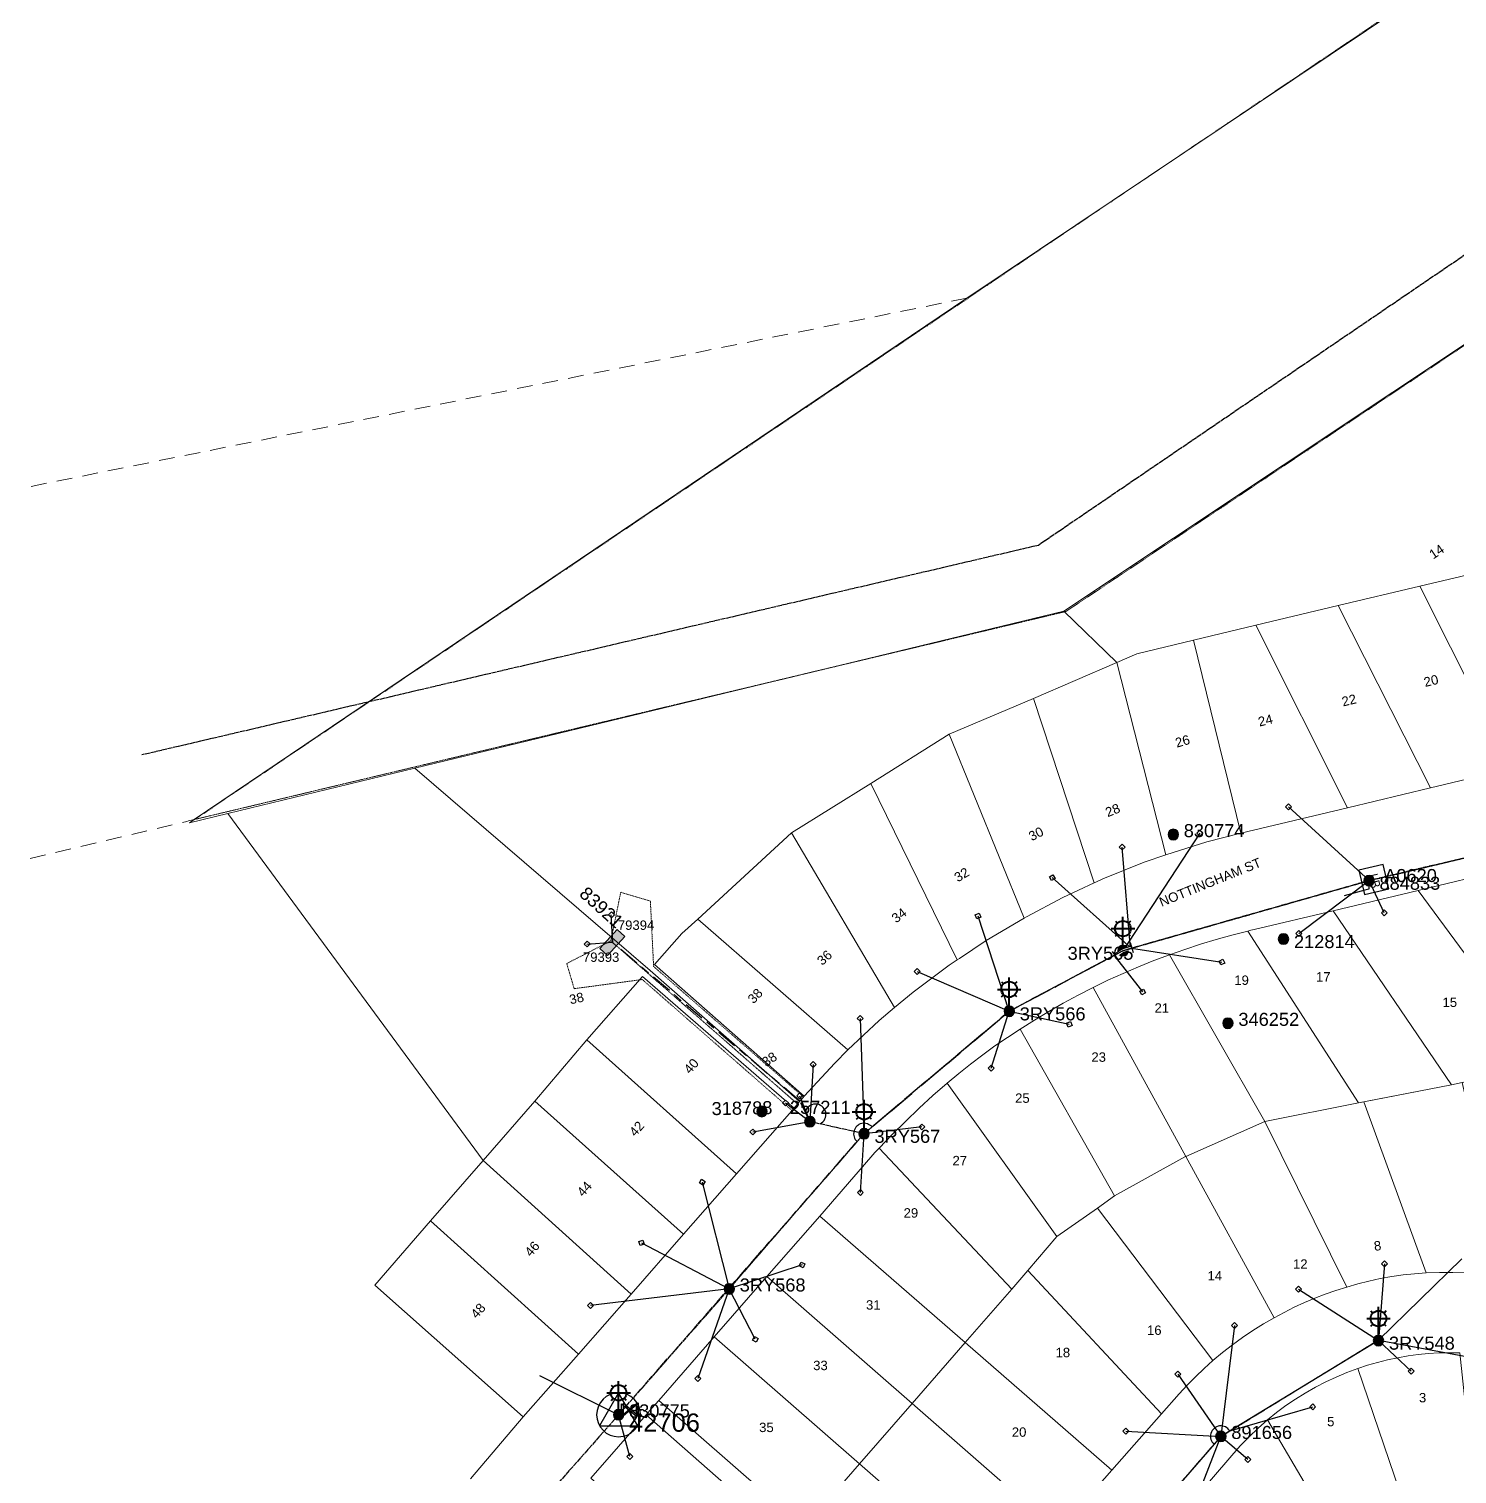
# Model space of a CAD drawing. Header units: metres. Extents: x 301080 to 303013, y 6182698 to 6183880.
# Drawn here: x 301468.3 to 301742.1, y 6183206.5 to 6183483.7 of the extents above; entities that cross this region are included whole.
import ezdxf
from ezdxf.enums import TextEntityAlignment as Align

# ---------------------------------------------------------------- set-up
doc = ezdxf.new("R2010")
doc.units = ezdxf.units.M
for name, pattern in [('Cable Exist OH', [1, 1, 0]), ('Cable Exist UG', [8.2, 4, -1.2, 1.8, -1.2]), ('Dash', [5, 3, -2]), ('HIDDEN', [0.375, 0.25, -0.125]), ('HIDDEN2', [0.1875, 0.125, -0.0625])]:
    doc.linetypes.add(name, pattern=pattern)
doc.layers.get('0').update_dxf_attribs({"color": 6})
for name, color, linetype, lineweight in [('Cadastre Easements_SP_EXT', 9, 'Continuous', 5), ('Cadastre Land Parcels_SP_EXT', 9, 'Continuous', 5), ('Cadastre Other Property_SP_EXT', 9, 'HIDDEN', 5), ('Cadastre Roads_SP_EXT', 9, 'Continuous', 5)]:
    doc.layers.add(name, color=color, linetype=linetype, lineweight=lineweight)
for name, color, linetype in [('Equip_LV_EXT', 7, 'Continuous'), ('Equip_SP_HV_EXT', 7, 'Continuous'), ('Equip_SP_SL_EXT', 7, 'Continuous'), ('Mains_HV_EXT', 7, 'Continuous'), ('Mains_LV_EXT', 7, 'Continuous'), ('Mains_TR_EXT', 7, 'Continuous'), ('Services_SP_EXT', 7, 'Continuous'), ('Sub_SP_TR_HV_LV_EXT', 7, 'Continuous'), ('SupportsOH_SP_TR_HV_LV_SL_EXT', 7, 'Continuous'), ('SupportsUG_SP_LV_EXT', 7, 'Continuous')]:
    doc.layers.add(name, color=color, linetype=linetype)
doc.styles.add('iecARIAL', font='arial.ttf', dxfattribs={"height": 2})
doc.styles.add('POLE_LABEL', font='arial.ttf')
doc.styles.get("Standard").update_dxf_attribs({"font": 'arial.ttf'})
doc.linetypes.add('Cable E UG', pattern='A,6,-0.5,["E",Standard,S=1.7,R=0,X=0.5,Y=-1],-2.9', length=9.4)
doc.linetypes.add('Cable P UG', pattern='A,6,-0.5,["P",Standard,S=1.7,R=0,X=0.5,Y=-1],-2.9', length=9.4)

# ---------------------------------------------------------------- blocks, each defined once
blk = doc.blocks.new('SUB_POLE_EXT')
blk.add_wipeout([(0, 4.22), (0.42, 4.2), (0.83, 4.14), (1.21, 4.05), (1.62, 3.9), (1.99, 3.72), (2.35, 3.51), (2.68, 3.26), (2.99, 2.99), (3.28, 2.66), (3.52, 2.34), (3.76, 1.92), (3.9, 1.62), (4.04, 1.23), (4.18, 0.63), (4.22, 0), (4.18, -0.61), (4.06, -1.15), (3.9, -1.62), (3.58, -2.24), (3.22, -2.73), (2.97, -3.01), (2.68, -3.26), (2.36, -3.5), (2, -3.72), (1.64, -3.89), (1.25, -4.03), (0.82, -4.14), (0.42, -4.2), (0, -4.22), (-0.41, -4.2), (-0.8, -4.15), (-1.21, -4.05), (-1.62, -3.9), (-1.99, -3.73), (-2.35, -3.51), (-2.68, -3.26), (-2.96, -3.02), (-3.23, -2.72), (-3.51, -2.35), (-3.71, -2.01), (-3.91, -1.6), (-4.05, -1.21), (-4.16, -0.76), (-4.22, -0.14), (-4.21, 0.39), (-4.14, 0.83), (-4.03, 1.27), (-3.9, 1.63), (-3.71, 2.02), (-3.5, 2.37), (-3.28, 2.67), (-2.99, 2.99), (-2.68, 3.27), (-2.33, 3.52), (-1.98, 3.73), (-1.63, 3.9), (-1.2, 4.05), (-0.78, 4.15), (-0.4, 4.21)])
blk.add_line((2.16, 0.48), (2.16, 0.48, 0))
blk.add_lwpolyline([(-4.22, 0, 1), (4.22, 0, 1)], format="xyb", close=True)
blk.add_lwpolyline([(2.14, 0.52), (0, 4.22), (-3.66, -2.11), (3.66, -2.11)], close=True)
for tag, height, flags, p in [('ASSET_NUM', 3.5, 8, (2, 2)), ('STREET_CODE', 0.2, 9, (1.5, 0)), ('CONSTRUCTED_VOLTAGE', 0.2, 9, (1.5, -0.2)), ('OPERATING_VOLTAGE', 0.2, 9, (1.5, -0.6)), ('OPERATED_BY', 0.2, 9, (1.5, -0.8)), ('ORIENTATION', 0.2, 9, (1.5, -1.2)), ('OWNED_BY', 0.2, 9, (1.5, -1.4)), ('SECONDARY_VOLTAGE', 0.2, 9, (1.5, -1.6)), ('STATE', 0.2, 9, (1.5, -1.8)), ('SUBSTATION_TYPE', 0.2, 9, (1.5, -2)), ('STREETNAME', 0.2, 9, (1.5, -2.8)), ('NO_PHASES', 0.2, 9, (1.5, -0.4)), ('MAINTAINED_BY', 0.2, 9, (1.5, -1)), ('USAGE', 0.2, 9, (1.5, -2.2)), ('LEGEND', 0.2, 9, (1.5, -2.4)), ('LOCATION', 0.2, 9, (1.5, -2.6)), ('SUBURB', 0.2, 9, (1.5, -3)), ('Z', 0.2, 1, (1.5, -3.4)), ('NOTES', 0.2, 9, (1.5, -3.2))]:
    blk.add_attdef(tag, text='', height=height, dxfattribs=dict(flags=flags)).set_placement(p, align=Align.MIDDLE_LEFT)
blk = doc.blocks.new('PILLAR_EXT')
blk.add_hatch(color=256).paths.add_polyline_path([(-2.475, 0.99), (-2.475, -0.99), (2.475, -0.99), (2.475, 0.99)])
blk.add_lwpolyline([(-2.475, -0.99), (2.475, -0.99), (2.475, 0.99), (-2.475, 0.99)], close=True)
at = {"style": 'iecARIAL', "flags": 8}
blk.add_attdef('ASSET_NUM', (1.5, 3.5), '', height=2.5, dxfattribs=at)
for tag, p, flags in [('OWNED_BY', (0, -0.2), 9), ('STATE', (0, -0.4), 9), ('SUPPORT_TYPE', (0, -0.6), 9), ('STREETNAME', (0, -1.8), 9), ('SUBURB', (0, -2), 1), ('USAGE', (0, -0.8), 9), ('LEGEND', (0, -1), 9), ('LOCATION', (0, -1.2), 9), ('NOTES', (0, -1.4), 9), ('PARENT', (0, -1.6), 9)]:
    blk.add_attdef(tag, p, '', height=0.2, dxfattribs=dict(flags=flags))
blk = doc.blocks.new('LV_OH_LINKS_DISTFUSE_EXT')
for p, q in [((0, 0), (0.96, 0)), ((3.84, 0), (4.8, 0))]:
    blk.add_line(p, q)
blk.add_lwpolyline([(3.84, -1.2), (3.84, 1.2), (0.96, -1.2), (0.96, 1.2)], close=True)
at = {"flags": 9}
for tag, p in [('ACTUAL_STATUS', (0, 0)), ('CONSTRUCTED_VOLTAGE', (0, -0.2)), ('OPERATING_VOLTAGE', (0, -0.6)), ('ORIENTATION', (0, -0.8)), ('OWNED_BY', (0, -1)), ('STATE', (0, -1.2)), ('SWITCH_TYPE', (0, -1.4)), ('NO_PHASES', (0, -0.4)), ('USAGE', (0, -1.6)), ('NOTES', (0, -1.8))]:
    blk.add_attdef(tag, text='', height=0.2, dxfattribs=at).set_placement(p, align=Align.MIDDLE_LEFT)
at = {"flags": 1}
blk.add_attdef('Z', (0, 0), '', height=0.2, dxfattribs=at)
blk = doc.blocks.new('SL_LANTERN_EXT')
at = {"lineweight": 40}
for p, q in [((-1.46, 5.68), (-1.06, 5.28)), ((0, 1.97), (0, 6.47)), ((1.46, 5.68), (1.06, 5.28)), ((-2.25, 4.22), (2.25, 4.22)), ((-1.46, 2.76), (-1.06, 3.16)), ((1.46, 2.76), (1.06, 3.16)), ((0, 0), (0, 2.72))]:
    blk.add_line(p, q, dxfattribs=at)
blk.add_circle((0, 4.22), 1.5, dxfattribs=at)
at = {"style": 'iecARIAL', "flags": 8}
blk.add_attdef('ASSET_NUM', (1.5, 1.5), '', height=2.5, dxfattribs=at)
for tag, p, height, flags in [('OPERATING_VOLTAGE', (0.98, -1.65), 0.2, 9), ('ORIENTATION', (0.98, -1.85), 0.2, 9), ('OWNED_BY', (0.98, -2.05), 0.2, 9), ('STATE', (0.98, -2.25), 0.2, 9), ('CONSTRUCTED_VOLTAGE', (0.98, -0.65), 0.2, 9), ('CONTROL_TYPE', (0.98, -0.85), 0.2, 9), ('LANTERN_PURPOSE', (0.98, -1.05), 0.2, 9), ('LANTERN_TYPE', (0.98, -1.25), 0.2, 9), ('NO_PHASES', (0.98, -1.45), 0.2, 9), ('USAGE', (0.98, -2.45), 0.2, 9), ('CEXIST', (0.98, -2.65), 0.2, 9), ('CNEW', (0.98, -2.85), 0.2, 9), ('LNUMBER', (2.18, -3.25), 2.5, 8), ('CNUMBER', (0.98, -3.05), 0.2, 9), ('CREMOVE', (0.98, -3.25), 0.2, 9), ('CREPLACE', (0.98, -3.45), 0.2, 9), ('LKINGHEIGHT', (0.98, -3.65), 0.2, 9), ('LBRACKET', (0.98, -3.85), 0.2, 9), ('LBRACKETVOCAB', (0.98, -4.05), 0.2, 9), ('LCATEGORY', (0.98, -4.25), 0.2, 9), ('LCHARGE1', (0.98, -4.45), 0.2, 9), ('LCHARGE1PERCENT', (0.98, -4.65), 0.2, 9), ('LCHARGE2', (0.98, -4.85), 0.2, 9), ('LCHARGE2PERCENT', (0.98, -5.05), 0.2, 9), ('LCHARGE3', (0.98, -5.25), 0.2, 9), ('LCHARGE3PERCENT', (0.98, -5.45), 0.2, 9), ('LEXIST', (0.98, -5.65), 0.2, 9), ('LLAMP', (0.98, -5.85), 0.2, 9), ('LLAMPVOCAB', (0.98, -6.05), 0.2, 9), ('LMAST', (0.98, -6.25), 0.2, 9), ('LMASTVOCAB', (0.98, -6.45), 0.2, 9), ('LNEW', (0.98, -6.65), 0.2, 9), ('LANTNUMBER', (0.98, -6.85), 0.2, 9), ('LOUTREACH', (0.98, -7.25), 0.2, 9), ('LOUTREACHVOCAB', (0.98, -7.45), 0.2, 9), ('LRATECODE', (0.98, -7.65), 0.2, 9), ('LREMOVE', (0.98, -7.85), 0.2, 9), ('LREPLACE', (0.98, -8.05), 0.2, 9), ('LTYPE', (0.98, -8.25), 0.2, 9), ('LTYPEVOCAB', (0.98, -8.45), 0.2, 9), ('STREETNAME', (0.98, -9.25), 0.2, 9), ('SUBURB', (0.98, -9.45), 0.2, 1), ('LEGEND', (0.98, -8.65), 0.2, 9), ('LOCATION', (0.98, -8.85), 0.2, 9), ('NOTES', (0.98, -9.05), 0.2, 9)]:
    blk.add_attdef(tag, p, '', height=height, dxfattribs=dict(flags=flags))
blk = doc.blocks.new('CCP_EXT')
blk.add_wipeout([(0, 0.57), (0.57, 0), (0, -0.57), (-0.57, 0)])
blk.add_lwpolyline([(-0.57, 0), (0, 0.57), (0.57, 0), (0, -0.57), (-0.57, 0)])
at = {"flags": 1}
blk.add_attdef('Z', (0, 0), '', height=0.2, dxfattribs=at)
at = {"flags": 9}
for tag, p in [('CCP_TYPE', (0, 0)), ('CONSTRUCTED_VOLTAGE', (0, -0.2)), ('OPERATING_VOLTAGE', (0, -0.6)), ('ORIENTATION', (0, -0.8)), ('OWNED_BY', (0, -1)), ('STATE', (0, -1.8)), ('NO_PHASES', (0, -0.4)), ('USAGE', (0, -1.2)), ('LEGEND', (0, -1.4)), ('LIFE_SUPPORT', (0, -1.6)), ('NOTES', (0, -2))]:
    blk.add_attdef(tag, text='', height=0.2, dxfattribs=at).set_placement(p, align=Align.MIDDLE_LEFT)
blk = doc.blocks.new('POLE_EXT')
blk.add_hatch(color=256).paths.add_polyline_path([(-1, 0, 1), (1, 0, 1)])
blk.add_lwpolyline([(-1, 0, 1), (1, 0, 1)], format="xyb", close=True)
for tag, height, flags, p in [('pNumber', 2.5, 8, (-17.84, 2.07)), ('OWNED_BY', 0.2, 9, (1.35, -0.4)), ('SPECIAL_USE', 0.2, 9, (1.35, -0.8)), ('STATE', 0.2, 9, (1.35, -1)), ('cLV', 0.2, 9, (1.35, -1.4)), ('hDepth', 0.2, 9, (1.35, -1.6)), ('hDia', 0.2, 9, (1.35, -1.8)), ('cHV', 0.2, 9, (1.35, -2)), ('PARENT', 0.2, 9, (1.35, -0.6)), ('USAGE', 0.2, 9, (1.35, -1.2)), ('LBRACKET', 0.2, 9, (1.35, -2.2)), ('LExisting', 0.2, 9, (1.35, -2.4)), ('LANTNUMBER', 0.2, 9, (1.35, -2.6)), ('LOther', 0.2, 9, (1.35, -2.8)), ('cLinedev', 0.2, 9, (1.35, -3.4)), ('pExisting', 0.2, 9, (1.35, -3.8)), ('pFooting', 0.2, 9, (1.35, -4.4)), ('pNew', 0.2, 9, (1.35, -4.6)), ('pRelocate', 0.2, 9, (1.35, -5)), ('pRemove', 0.2, 9, (1.35, -5.2)), ('pReplace', 0.2, 9, (1.35, -5.4)), ('pStay', 0.2, 9, (1.35, -5.6)), ('LRemove', 0.2, 9, (1.35, -3)), ('LEGEND', 0.2, 9, (1.35, -3.2)), ('LOCATION', 0.2, 9, (1.35, -3.6)), ('PFNUMBER', 0.2, 9, (1.35, -4)), ('NEWPFNUMBER', 0.2, 9, (1.35, -4.2)), ('pType', 0.2, 9, (1.35, -5.8)), ('cspan', 0.2, 9, (1.35, -6)), ('STREETNAME', 0.2, 9, (1.35, -6.2)), ('SUBURB', 0.2, 9, (1.35, -6.4)), ('OPERATED_BY', 0.2, 9, (1.36, -7.01)), ('NOTES', 0.2, 9, (1.35, -6.6)), ('MAINTAINED_BY', 0.2, 9, (1.36, -6.81))]:
    blk.add_attdef(tag, text='', height=height, dxfattribs=dict(flags=flags)).set_placement(p, align=Align.MIDDLE_LEFT)
at = {"style": 'POLE_LABEL'}
for tag, height, flags, p in [('ASSET_NUM', 2.5, 8, (2, 2)), ('STRUCTURE_PLANT_NUMBER', 0.2, 9, (1.35, 0.03)), ('STREET_CODE', 0.2, 9, (1.35, -0.2))]:
    blk.add_attdef(tag, text='', height=height, dxfattribs=dict(at, flags=flags)).set_placement(p, align=Align.MIDDLE_LEFT)
at = {"flags": 1}
blk.add_attdef('Z', (1.35, -7.33), '', height=0.2, dxfattribs=at)
blk = doc.blocks.new('HV_LOAD_BREAK_EXT')
blk.add_lwpolyline([(-2.4, -2.4), (2.4, -2.4), (2.4, 2.4), (-2.4, 2.4)], close=True)
at = {"insert": (-1.1, 0.99), "char_height": 2, "width": 2.9628, "attachment_point": 1}
blk.add_mtext('{\\Fisocp|c0;LB}', dxfattribs=at)
for tag, height, flags, p in [('ASSET_NUM', 2.5, 8, (2, 2)), ('STREET_CODE', 0.2, 9, (1.5, 0)), ('ACTUAL_STATUS', 0.2, 9, (1.5, -0.2)), ('CONSTRUCTED_VOLTAGE', 0.2, 9, (1.5, -0.4)), ('OPERATING_VOLTAGE', 0.2, 9, (1.5, -0.8)), ('ORIENTATION', 0.2, 9, (1.5, -1)), ('OWNED_BY', 0.2, 9, (1.5, -1.2)), ('OPERATED_BY', 0.2, 9, (1.5, -1.4)), ('STATE', 0.2, 9, (1.5, -1.8)), ('SWITCH_TYPE', 0.2, 9, (1.5, -2)), ('STREETNAME', 0.2, 9, (1.5, -2.8)), ('NO_PHASES', 0.2, 9, (1.5, -0.6)), ('MAINTAINED_BY', 0.2, 9, (1.5, -1.6)), ('USAGE', 0.2, 9, (1.5, -2.2)), ('LEGEND', 0.2, 9, (1.5, -2.4)), ('LOCATION', 0.2, 9, (1.5, -2.6)), ('SUBURB', 0.2, 9, (1.5, -3)), ('Z', 0.2, 1, (1.5, -3.6)), ('NOTES', 0.2, 9, (1.5, -3.2)), ('LABEL_ALIGNMENT', 0.2, 9, (1.5, -3.4))]:
    blk.add_attdef(tag, text='', height=height, dxfattribs=dict(flags=flags)).set_placement(p, align=Align.MIDDLE_LEFT)
blk = doc.blocks.new('End Shackle_EXT')
blk.add_wipeout([(0, 0.25), (1.81, 0.25), (1.82, -0.25), (0, -0.25)])
blk.add_line((1.81, -1), (1.81, 1))
at = {"flags": 1}
blk.add_attdef('Z', (0, 0), '', height=0.2, dxfattribs=at)
at = {"flags": 9}
for tag, p in [('CONNECTOR_TYPE', (0, 0)), ('CONSTRUCTED_VOLTAGE', (0, -0.2)), ('OPERATING_VOLTAGE', (0, -0.6)), ('ORIENTATION', (0, -0.8)), ('OWNED_BY', (0, -1)), ('STATE', (0, -1.2)), ('NO_PHASES', (0, -0.4)), ('USAGE', (0, -1.4)), ('NOTES', (0, -1.6))]:
    blk.add_attdef(tag, text='', height=0.2, dxfattribs=at).set_placement(p, align=Align.MIDDLE_LEFT)

msp = doc.modelspace()

# ---------------------------------------------------------------- linework, layer by layer
at = {"layer": 'Cadastre Land Parcels_SP_EXT', "linetype": 'Continuous'}
for points in [[(301506.44, 6183333.22), (301542.32, 6183341.91), (301666.76, 6183372.04), (301750.85, 6183428.03), (301759.85, 6183434.02), (301868.73, 6183506.5), (301780.52, 6183520.79), (301648.16, 6183432.05), (301499.98, 6183332.06), (301499.06, 6183331.43), (301506.44, 6183333.22)], [(301772.86, 6183386), (301759.86, 6183433.98), (301759.85, 6183434.02), (301750.85, 6183428.03), (301666.76, 6183372.04), (301676.91, 6183362.2), (301680.74, 6183363.86), (301691.59, 6183366.45), (301703.58, 6183369.35), (301719.34, 6183373.09), (301735.03, 6183376.82), (301750.73, 6183380.53), (301765.07, 6183383.98), (301770.91, 6183385.4), (301772.39, 6183379.33), (301780.12, 6183348.56), (301781.78, 6183348.94), (301772.86, 6183386)], [(301768.57, 6183345.74), (301750.73, 6183380.53), (301735.03, 6183376.82), (301752.56, 6183341.85), (301768.57, 6183345.74)], [(301752.56, 6183341.85), (301735.03, 6183376.82), (301719.34, 6183373.09), (301737.07, 6183338.16), (301752.56, 6183341.85)], [(301676.91, 6183362.2), (301666.76, 6183372.04), (301542.32, 6183341.91), (301587.4, 6183303.09), (301616.08, 6183278), (301616.97, 6183279.05), (301588.28, 6183304.27), (301593.49, 6183310.2), (301596.53, 6183312.96), (301614.53, 6183329.51), (301629.71, 6183339), (301644.77, 6183348.41), (301660.89, 6183355.31), (301676.91, 6183362.2)], [(301719.34, 6183373.09), (301703.58, 6183369.35), (301721.1, 6183334.34), (301737.07, 6183338.16), (301719.34, 6183373.09)], [(301721.1, 6183334.34), (301703.58, 6183369.35), (301691.59, 6183366.45), (301700.7, 6183329.44), (301721.1, 6183334.34)], [(301700.7, 6183329.44), (301691.59, 6183366.45), (301680.74, 6183363.86), (301676.91, 6183362.2), (301686.29, 6183325.33), (301694.18, 6183327.76), (301700.7, 6183329.44)], [(301686.29, 6183325.33), (301676.91, 6183362.2), (301660.89, 6183355.31), (301672.55, 6183319.94), (301673.01, 6183320.15), (301674.21, 6183320.7), (301682.17, 6183323.87), (301686.29, 6183325.33)], [(301672.55, 6183319.94), (301660.89, 6183355.31), (301644.77, 6183348.41), (301659.1, 6183313.16), (301659.56, 6183313.4), (301666.54, 6183317.13), (301672.55, 6183319.94)], [(301659.1, 6183313.16), (301644.77, 6183348.41), (301629.71, 6183339), (301646.29, 6183305.15), (301646.73, 6183305.45), (301651.84, 6183308.85), (301659.1, 6183313.16)], [(301616.08, 6183278), (301587.4, 6183303.09), (301542.32, 6183341.91), (301506.44, 6183333.22), (301555.38, 6183266.68), (301565.29, 6183278.08), (301575.27, 6183289.79), (301585.96, 6183301.98), (301615.01, 6183276.73), (301616.08, 6183278)], [(301634.3, 6183296.01), (301637.84, 6183298.96), (301644.77, 6183304.14), (301646.29, 6183305.15), (301629.71, 6183339), (301614.53, 6183329.51), (301634.3, 6183296.01)], [(301634.3, 6183296.01), (301614.53, 6183329.51), (301596.53, 6183312.96), (301625.33, 6183287.89), (301631.35, 6183293.53), (301634.3, 6183296.01)], [(301777.19, 6183288.2), (301751.1, 6183322.41), (301734.67, 6183318.49), (301759.52, 6183284.76), (301764, 6183285.65), (301777.19, 6183288.2)], [(301759.52, 6183284.76), (301734.67, 6183318.49), (301718.35, 6183314.58), (301741.06, 6183281.21), (301743.14, 6183281.62), (301759.52, 6183284.76)], [(301741.06, 6183281.21), (301718.35, 6183314.58), (301703.21, 6183310.97), (301702.6, 6183310.86), (301702.01, 6183310.66), (301723.25, 6183277.72), (301741.06, 6183281.21)], [(301625.33, 6183287.89), (301596.53, 6183312.96), (301593.49, 6183310.2), (301588.28, 6183304.27), (301616.97, 6183279.05), (301622.83, 6183285.37), (301625.33, 6183287.89)], [(301723.25, 6183277.72), (301702.01, 6183310.66), (301698.97, 6183309.87), (301695.95, 6183309.04), (301692.94, 6183308.14), (301689.96, 6183307.17), (301687, 6183306.14), (301705.28, 6183274.18), (301723.25, 6183277.72)], [(301690.1, 6183267.45), (301705.28, 6183274.18), (301687, 6183306.14), (301684, 6183305.02), (301681.04, 6183303.83), (301678.1, 6183302.57), (301675.19, 6183301.24), (301672.33, 6183299.83), (301690.1, 6183267.45)], [(301603.95, 6183264.12), (301615.01, 6183276.73), (301585.96, 6183301.98), (301575.27, 6183289.79), (301603.95, 6183264.12)], [(301690.1, 6183267.45), (301672.33, 6183299.83), (301669.46, 6183298.38), (301666.64, 6183296.83), (301663.85, 6183295.24), (301661.09, 6183293.59), (301658.37, 6183291.88), (301676.45, 6183259.92), (301689.92, 6183267.38), (301690.1, 6183267.45)], [(301676.45, 6183259.92), (301658.37, 6183291.88), (301655.93, 6183290.29), (301653.53, 6183288.65), (301651.18, 6183286.94), (301648.86, 6183285.18), (301646.59, 6183283.37), (301644.36, 6183281.49), (301665.42, 6183252.08), (301673.21, 6183257.56), (301676.45, 6183259.92)], [(301603.95, 6183264.12), (301575.27, 6183289.79), (301565.29, 6183278.08), (301593.8, 6183252.53), (301603.95, 6183264.12)], [(301665.42, 6183252.08), (301644.36, 6183281.49), (301641.65, 6183279.12), (301638.98, 6183276.69), (301636.37, 6183274.19), (301633.81, 6183271.64), (301631.32, 6183269.05), (301656.74, 6183242.03), (301659.83, 6183245.58), (301665.42, 6183252.08)], [(301743.14, 6183281.62), (301741.06, 6183281.21), (301724.25, 6183277.92), (301736.22, 6183245.12), (301738.78, 6183245.21), (301741.34, 6183245.23), (301743.89, 6183245.15), (301746.45, 6183244.99), (301749, 6183244.74), (301751.54, 6183244.41), (301743.14, 6183281.62)], [(301593.8, 6183252.53), (301565.29, 6183278.08), (301555.38, 6183266.68), (301583.76, 6183241.08), (301593.8, 6183252.53)], [(301723.09, 6183243.03), (301725.24, 6183243.57), (301727.41, 6183244.04), (301729.6, 6183244.43), (301731.8, 6183244.73), (301734, 6183244.96), (301736.22, 6183245.12), (301724.25, 6183277.92), (301723.25, 6183277.72), (301705.28, 6183274.18), (301720.97, 6183242.42), (301723.09, 6183243.03)], [(301720.97, 6183242.42), (301705.28, 6183274.18), (301690.1, 6183267.45), (301707.06, 6183236.53), (301708.97, 6183237.56), (301710.9, 6183238.53), (301712.86, 6183239.44), (301714.85, 6183240.28), (301716.86, 6183241.06), (301718.9, 6183241.76), (301720.97, 6183242.42)], [(301583.76, 6183241.08), (301555.38, 6183266.68), (301545.32, 6183255.09), (301573.67, 6183229.56), (301583.76, 6183241.08)], [(301656.74, 6183242.03), (301631.32, 6183269.05), (301630.5, 6183268.19), (301629.74, 6183267.3), (301619.96, 6183256.02), (301647.81, 6183231.78), (301656.74, 6183242.03)], [(301707.06, 6183236.53), (301690.1, 6183267.45), (301689.92, 6183267.38), (301676.45, 6183259.92), (301673.21, 6183257.56), (301695.32, 6183228.3), (301697.17, 6183229.83), (301699.05, 6183231.31), (301700.98, 6183232.72), (301702.97, 6183234.06), (301705, 6183235.33), (301707.06, 6183236.53)], [(301647.81, 6183231.78), (301619.96, 6183256.02), (301609.79, 6183244.41), (301637.63, 6183220.09), (301647.81, 6183231.78)], [(301695.32, 6183228.3), (301673.21, 6183257.56), (301665.42, 6183252.08), (301659.83, 6183245.58), (301685.44, 6183218.09), (301688.86, 6183221.96), (301690.4, 6183223.62), (301692, 6183225.22), (301693.64, 6183226.78), (301695.32, 6183228.3)], [(301573.67, 6183229.56), (301545.32, 6183255.09), (301534.6, 6183242.75), (301563.07, 6183217.51), (301573.67, 6183229.56)], [(301637.63, 6183220.09), (301609.79, 6183244.41), (301599.7, 6183232.88), (301627.55, 6183208.52), (301637.63, 6183220.09)], [(301685.44, 6183218.09), (301659.83, 6183245.58), (301656.74, 6183242.03), (301647.81, 6183231.78), (301675.94, 6183207.31), (301685.44, 6183218.09)], [(301675.94, 6183207.31), (301647.81, 6183231.78), (301637.63, 6183220.09), (301665.67, 6183195.6), (301675.94, 6183207.31)], [(301742.64, 6183229.81), (301740.65, 6183229.82), (301738.66, 6183229.77), (301736.68, 6183229.65), (301734.7, 6183229.46), (301732.73, 6183229.2), (301730.77, 6183228.86), (301728.82, 6183228.45), (301726.89, 6183227.97), (301724.98, 6183227.43), (301723.08, 6183226.79), (301737.13, 6183185.66), (301743.15, 6183189.49), (301746.69, 6183191.78), (301742.64, 6183229.81)], [(301737.13, 6183185.66), (301723.08, 6183226.79), (301721.01, 6183226.02), (301718.96, 6183225.15), (301716.95, 6183224.21), (301714.97, 6183223.19), (301713.04, 6183222.09), (301711.15, 6183220.91), (301709.31, 6183219.67), (301707.52, 6183218.35), (301705.79, 6183216.96), (301727.73, 6183179.69), (301737.13, 6183185.66)], [(301665.67, 6183195.6), (301637.63, 6183220.09), (301627.55, 6183208.52), (301655.52, 6183184.07), (301665.67, 6183195.6)], [(301726.87, 6183179.13), (301727.73, 6183179.69), (301705.79, 6183216.96), (301704, 6183215.34), (301702.27, 6183213.67), (301700.58, 6183211.96), (301693.43, 6183203.73), (301716.65, 6183172.58), (301726.87, 6183179.13)], [(301655.52, 6183184.07), (301627.55, 6183208.52), (301616.93, 6183196.32), (301644.83, 6183171.87), (301655.52, 6183184.07)]]:
    msp.add_lwpolyline(points, close=True, dxfattribs=at)
at = {"layer": 'Mains_HV_EXT', "linetype": 'Cable Exist OH'}
msp.add_lwpolyline([(301725.18, 6183320.33), (301725.26, 6183320.35), (301763.46, 6183329.43), (301793.84, 6183336.52)], dxfattribs=at)
at = {"layer": 'Mains_HV_EXT', "linetype": 'Cable E UG'}
for points in [[(301725.31, 6183320.38), (301725.19, 6183318.72), (301724.44, 6183318.52)], [(301724.44, 6183318.52), (301720.46, 6183317.44)]]:
    msp.add_lwpolyline(points, dxfattribs=at)
at = {"layer": 'Mains_LV_EXT', "linetype": 'Cable Exist OH'}
for points in [[(301763.46, 6183329.43), (301725.26, 6183320.35)], [(301628.43, 6183271.82), (301618.04, 6183274.13)]]:
    msp.add_lwpolyline(points, dxfattribs=at)
at = {"layer": 'Mains_LV_EXT', "linetype": 'Continuous'}
for points in [[(301620, 6183273.7, 1.597103), (301617.17, 6183275.93)], [(301629.96, 6183273.11, 1.081459), (301627.12, 6183270.31)], [(301698.56, 6183214.82, 1.17908), (301695.56, 6183212.25)]]:
    msp.add_lwpolyline(points, format="xyb", dxfattribs=at)
at = {"layer": 'Mains_TR_EXT', "linetype": 'Cable Exist OH'}
for points in [[(303012.94, 6183879.6), (302869.48, 6183822.67), (302711.99, 6183771.72), (302632.26, 6183592.34), (302349.48, 6183453.68), (301876.76, 6183530.97), (301661.86, 6183384.65), (301489.95, 6183344.45)], [(302987.38, 6183869.45), (302869.48, 6183822.67), (302711.99, 6183771.72), (302632.26, 6183592.34), (302349.48, 6183453.68), (301876.76, 6183530.97), (301661.86, 6183384.65), (301489.95, 6183344.45)]]:
    msp.add_lwpolyline(points, dxfattribs=at)
at = {"layer": 'Services_SP_EXT'}
msp.add_lwpolyline([(301689.47, 6183194.77), (301696.85, 6183213.78)], dxfattribs=at)

# ---------------------------------------------------------------- block references
at = {"layer": 'Equip_SP_HV_EXT'}
ref = msp.add_blockref('HV_LOAD_BREAK_EXT', (301726.17, 6183320.58), dxfattribs=dict(at, rotation=283.199409723438))
ref.add_attrib('ASSET_NUM', 'A0620', dxfattribs={"layer": '0', "height": 2.5}).set_placement((301728.17, 6183321.33), align=Align.MIDDLE_LEFT)
at = {"layer": 'Equip_SP_SL_EXT'}
for p in [(301678.08, 6183306.92), (301656.25, 6183295.28), (301628.43, 6183271.82), (301727.07, 6183232.15)]:
    msp.add_blockref('SL_LANTERN_EXT', p, dxfattribs=at)
at = {"layer": 'Sub_SP_TR_HV_LV_EXT'}
ref = msp.add_blockref('SUB_POLE_EXT', (301581.37, 6183217.92), dxfattribs=at)
ref.add_attrib('ASSET_NUM', '42706', dxfattribs={"layer": '0', "height": 3.5}).set_placement((301583.37, 6183218.17), align=Align.TOP_LEFT)
at = {"layer": 'SupportsOH_SP_TR_HV_LV_SL_EXT'}
ref = msp.add_blockref('POLE_EXT', (301725.26, 6183320.35), dxfattribs=at)
ref.add_attrib('ASSET_NUM', '884833', dxfattribs={"layer": '0', "height": 2.5, "style": 'POLE_LABEL'}).set_placement((301727.26, 6183321.1), align=Align.TOP_LEFT)
ref = msp.add_blockref('POLE_EXT', (301678.08, 6183306.92), dxfattribs=at)
ref.add_attrib('ASSET_NUM', '3RY565', dxfattribs={"layer": '0', "height": 2.5, "style": 'POLE_LABEL'}).set_placement((301680.08, 6183307.67), align=Align.TOP_RIGHT)
ref = msp.add_blockref('POLE_EXT', (301698.21, 6183293), dxfattribs=at)
ref.add_attrib('ASSET_NUM', '346252', dxfattribs={"layer": '0', "height": 2.5, "style": 'POLE_LABEL'}).set_placement((301700.21, 6183293.75), align=Align.MIDDLE_LEFT)
ref = msp.add_blockref('POLE_EXT', (301608.85, 6183276.08), dxfattribs=at)
ref.add_attrib('ASSET_NUM', '318788', dxfattribs={"layer": '0', "height": 2.5, "rotation": 1, "style": 'POLE_LABEL'}).set_placement((301610.85, 6183276.83), align=Align.MIDDLE_RIGHT)
ref = msp.add_blockref('POLE_EXT', (301602.59, 6183242.06), dxfattribs=at)
ref.add_attrib('ASSET_NUM', '3RY568', dxfattribs={"layer": '0', "height": 2.5, "style": 'POLE_LABEL'}).set_placement((301604.59, 6183242.81), align=Align.MIDDLE_LEFT)
ref = msp.add_blockref('POLE_EXT', (301727.07, 6183232.15), dxfattribs=at)
ref.add_attrib('ASSET_NUM', '3RY548', dxfattribs={"layer": '0', "height": 2.5, "style": 'POLE_LABEL'}).set_placement((301729.08, 6183232.9), align=Align.TOP_LEFT)
ref = msp.add_blockref('POLE_EXT', (301696.85, 6183213.78), dxfattribs=at)
ref.add_attrib('ASSET_NUM', '891656', dxfattribs={"layer": '0', "height": 2.5, "style": 'POLE_LABEL'}).set_placement((301698.85, 6183214.53), align=Align.MIDDLE_LEFT)
at = {"layer": 'SupportsUG_SP_LV_EXT'}
ref = msp.add_blockref('PILLAR_EXT', (301580.19, 6183308.48), dxfattribs=dict(at, rotation=227.8704393236536))
ref.add_attrib('ASSET_NUM', '83921', dxfattribs={"layer": '0', "height": 2.5, "rotation": 317.9067, "style": 'iecARIAL'}).set_placement((301581.69, 6183311.98), align=Align.MIDDLE_RIGHT)

# ---------------------------------------------------------------- texts
at = {"layer": 'Cadastre Land Parcels_SP_EXT'}
for s, rotation, p in [('14', 33.84, (301737.55, 6183381.92)), ('20', 13.4239, (301736, 6183357.48)), ('22', 13.4639, (301720.27, 6183353.74)), ('24', 13.5071, (301704.24, 6183349.89)), ('26', 16.21, (301688.4, 6183345.84)), ('28', 22.0972, (301675.15, 6183332.5)), ('30', 27.0182, (301660.57, 6183327.89)), ('32', 31.088, (301646.41, 6183320)), ('34', 37.4673, (301634.58, 6183312.13)), ('36', 42.0936, (301620.41, 6183303.98)), ('38', 12.4261, (301572.13, 6183296.61)), ('38', 46.59, (301607.24, 6183296.62)), ('40', 48.777, (301595.05, 6183283.15)), ('38', 33.84, (301609.62, 6183284.58)), ('42', 48.7675, (301584.58, 6183271.13)), ('44', 48.7744, (301574.56, 6183259.59)), ('46', 48.776, (301564.53, 6183248.1)), ('8', 7.321, (301726.31, 6183249.35)), ('48', 48.6845, (301554.17, 6183236.23))]:
    msp.add_text(s, height=1.8, rotation=rotation, dxfattribs=at).set_placement(p)
for s, p in [('17', (301715.08, 6183301)), ('19', (301699.42, 6183300.36)), ('15', (301739.35, 6183296.13)), ('21', (301684.13, 6183295.03)), ('23', (301672.02, 6183285.61)), ('25', (301657.39, 6183277.74)), ('27', (301645.39, 6183265.76)), ('29', (301636.01, 6183255.73)), ('12', (301710.67, 6183245.92)), ('14', (301694.29, 6183243.67)), ('31', (301628.8, 6183238.08)), ('16', (301682.68, 6183233.24)), ('18', (301665.15, 6183228.96)), ('33', (301618.67, 6183226.48)), ('3', (301734.83, 6183220.3)), ('5', (301717.22, 6183215.72)), ('35', (301608.31, 6183214.6)), ('20', (301656.76, 6183213.7))]:
    msp.add_text(s, height=1.8, dxfattribs=at).set_placement(p)
at = {"layer": 'Cadastre Roads_SP_EXT'}
msp.add_text('NOTTINGHAM ST', height=1.8, rotation=22.0449, dxfattribs=at).set_placement((301685.48, 6183315.31))

# ---------------------------------------------------------------- next in the draw order: linework, layer by layer
at = {"layer": 'Cadastre Land Parcels_SP_EXT', "linetype": 'Continuous'}
for points in [[(301627.55, 6183208.52), (301599.7, 6183232.88), (301589.05, 6183220.68), (301616.93, 6183196.32), (301627.55, 6183208.52)], [(301614.27, 6183193.62), (301586.66, 6183217.88), (301576.01, 6183205.77), (301603.68, 6183181.5), (301614.27, 6183193.62)]]:
    msp.add_lwpolyline(points, close=True, dxfattribs=at)
at = {"layer": 'Mains_LV_EXT', "linetype": 'Cable Exist OH'}
msp.add_lwpolyline([(301581.37, 6183217.92), (301566.55, 6183201.14)], dxfattribs=at)
at = {"layer": 'Services_SP_EXT'}
msp.add_lwpolyline([(301566.21, 6183225.46), (301581.37, 6183217.92)], dxfattribs=at)

# ---------------------------------------------------------------- next in the draw order: block references
at = {"layer": 'Equip_LV_EXT'}
for p in [(301580.97, 6183218.84), (301581.37, 6183218.92)]:
    msp.add_blockref('LV_OH_LINKS_DISTFUSE_EXT', p, dxfattribs=at)
at = {"layer": 'Equip_SP_SL_EXT'}
msp.add_blockref('SL_LANTERN_EXT', (301581.37, 6183217.92), dxfattribs=at)
at = {"layer": 'Services_SP_EXT'}
for p in [(301709.8, 6183334.5), (301692.84, 6183329.44), (301677.92, 6183326.8), (301580, 6183313.81), (301728.19, 6183314.17), (301711.82, 6183310.23), (301638.59, 6183302.93), (301627.71, 6183293.94), (301618.65, 6183285.08), (301652.79, 6183284.41), (301613.37, 6183277.71), (301616.08, 6183279.08), (301607.08, 6183272.15), (301639.54, 6183273.11), (301627.72, 6183260.55), (301728.23, 6183246.89), (301711.71, 6183241.99), (301576, 6183238.87), (301699.45, 6183235.06), (301688.57, 6183225.73), (301733.35, 6183226.26), (301714.45, 6183219.43), (301678.64, 6183214.76), (301702.02, 6183209.33)]:
    msp.add_blockref('CCP_EXT', p, dxfattribs=at)
for p, rotation in [((301664.52, 6183320.92), 345.9637565013364), ((301650.29, 6183313.56), 337.750976361729), ((301575.32, 6183308.2), 1.301952500564864), ((301697.05, 6183304.73), 338.7494944707634), ((301681.85, 6183299.01), 344.0546040972447), ((301667.79, 6183292.8), 337.3801350327189), ((301597.4, 6183262.52), 284.2792965913217), ((301585.77, 6183250.9), 332.5548708318484), ((301616.55, 6183246.67), 198.5767067878415)]:
    msp.add_blockref('CCP_EXT', p, dxfattribs=dict(at, rotation=rotation))
at = {"layer": 'SupportsOH_SP_TR_HV_LV_SL_EXT'}
ref = msp.add_blockref('POLE_EXT', (301581.37, 6183217.92), dxfattribs=at)
ref.add_attrib('ASSET_NUM', '830775', dxfattribs={"layer": '0', "height": 2.5, "style": 'POLE_LABEL'}).set_placement((301583.37, 6183218.67), align=Align.MIDDLE_LEFT)

# ---------------------------------------------------------------- next in the draw order: linework, layer by layer
at = {"layer": 'Cadastre Easements_SP_EXT', "linetype": 'Dash'}
msp.add_lwpolyline([(301780.52, 6183520.79), (301648.16, 6183432.05), (301419.09, 6183385.97), (301248.46, 6183481.49), (301240.92, 6183475.05), (301191.47, 6183432.72), (301310.7, 6183366.22), (301410.16, 6183310.75), (301498.55, 6183331.72), (301498.9, 6183331.8), (301499.98, 6183332.06), (301667.09, 6183371.95), (301750.85, 6183428.03), (301759.87, 6183433.98), (301759.92, 6183434.01), (301868.12, 6183506.13)], dxfattribs=at)
at = {"layer": 'Cadastre Other Property_SP_EXT', "linetype": 'HIDDEN2'}
for points in [[(301500.12, 6183332.09), (301667.08, 6183371.95), (301868.62, 6183506.44), (301780.3, 6183520.99), (301500.12, 6183332.09)], [(301579.88, 6183308.8), (301615.66, 6183277.54), (301616.84, 6183278.85), (301588.08, 6183303.89), (301587.46, 6183316.44), (301581.77, 6183318.11), (301579.88, 6183308.8)], [(301579.88, 6183308.8), (301571.43, 6183304.46), (301572.84, 6183299.63), (301585.91, 6183301.39), (301614.57, 6183276.3), (301615.69, 6183277.49), (301579.88, 6183308.8)]]:
    msp.add_lwpolyline(points, close=True, dxfattribs=at)
at = {"layer": 'Cadastre Roads_SP_EXT', "linetype": 'Continuous'}
for points in [[(301743.89, 6183245.15), (301741.34, 6183245.23), (301738.78, 6183245.21), (301736.22, 6183245.12), (301734, 6183244.96), (301731.8, 6183244.73), (301729.6, 6183244.43), (301727.41, 6183244.04), (301725.24, 6183243.57), (301723.09, 6183243.03), (301720.97, 6183242.42), (301718.9, 6183241.76), (301716.86, 6183241.06), (301714.85, 6183240.28), (301712.86, 6183239.44), (301710.9, 6183238.53), (301708.97, 6183237.56), (301707.06, 6183236.53), (301705, 6183235.33), (301702.97, 6183234.06), (301700.98, 6183232.72), (301699.05, 6183231.31), (301697.17, 6183229.83), (301695.32, 6183228.3), (301693.64, 6183226.78), (301692, 6183225.22), (301690.4, 6183223.62), (301688.86, 6183221.96), (301685.44, 6183218.09), (301675.94, 6183207.31), (301665.67, 6183195.6)], [(301693.43, 6183203.73), (301700.58, 6183211.96), (301702.27, 6183213.67), (301704, 6183215.34), (301705.79, 6183216.96), (301707.52, 6183218.35), (301709.31, 6183219.67), (301711.15, 6183220.91), (301713.04, 6183222.09), (301714.97, 6183223.19), (301716.95, 6183224.21), (301718.96, 6183225.15), (301721.01, 6183226.02), (301723.08, 6183226.79), (301724.98, 6183227.43), (301726.89, 6183227.97), (301728.82, 6183228.45), (301730.77, 6183228.86), (301732.73, 6183229.2), (301734.7, 6183229.46), (301736.68, 6183229.65), (301738.66, 6183229.77), (301740.65, 6183229.82), (301742.64, 6183229.81)]]:
    msp.add_lwpolyline(points, dxfattribs=at)
at = {"layer": 'Mains_HV_EXT', "linetype": 'Cable P UG'}
msp.add_lwpolyline([(302000.88, 6183481.56), (301998.86, 6183464.15), (301987.55, 6183429.15), (301967.71, 6183397.94), (301951.07, 6183378.81), (301923.06, 6183346.8), (301901.71, 6183322.48), (301869.41, 6183284.46), (301841.54, 6183252.56), (301818.5, 6183226.29), (301784.56, 6183221.48), (301727.07, 6183232.15), (301696.85, 6183213.78), (301668.77, 6183181.45)], dxfattribs=at)
at = {"layer": 'Mains_LV_EXT', "linetype": 'Cable Exist UG'}
msp.add_lwpolyline([(301618.04, 6183274.13), (301616.14, 6183278.08), (301580.19, 6183308.48)], dxfattribs=at)
at = {"layer": 'Mains_LV_EXT', "linetype": 'Cable Exist OH'}
for points in [[(301656.28, 6183295.3), (301628.43, 6183271.82)], [(301602.59, 6183242.06), (301628.43, 6183271.82)], [(301696.85, 6183213.78), (301727.06, 6183232.25)], [(301696.85, 6183213.78), (301668.77, 6183181.45)]]:
    msp.add_lwpolyline(points, dxfattribs=at)
at = {"layer": 'Services_SP_EXT'}
for points in [[(301709.8, 6183334.5), (301725.26, 6183320.35)], [(301692.84, 6183329.44), (301678.08, 6183306.92)], [(301679.54, 6183307.34), (301677.92, 6183326.8)], [(301679.68, 6183307.38), (301664.52, 6183320.92)], [(301711.82, 6183310.23), (301725.26, 6183320.35)], [(301728.19, 6183314.17), (301725.26, 6183320.35)], [(301580.24, 6183308.48), (301579.96, 6183313.81)], [(301656.28, 6183295.3), (301650.29, 6183313.56)], [(301580.19, 6183308.48), (301575.26, 6183308.12)], [(301676.38, 6183306.02), (301681.85, 6183299.01)], [(301679.71, 6183307.39), (301697.05, 6183304.73)], [(301638.59, 6183302.93), (301656.28, 6183295.3)], [(301652.79, 6183284.41), (301656.28, 6183295.3)], [(301656.28, 6183295.3), (301667.79, 6183292.8)], [(301627.71, 6183293.94), (301628.43, 6183271.82)], [(301618.65, 6183285.08), (301618.04, 6183274.13)], [(301613.37, 6183277.71), (301618.04, 6183274.13)], [(301616.08, 6183279.08), (301618.04, 6183274.13)], [(301607.08, 6183272.15), (301618.04, 6183274.13)], [(301639.54, 6183273.11), (301628.43, 6183271.82)], [(301627.72, 6183260.55), (301628.43, 6183271.82)], [(301597.4, 6183262.52), (301602.59, 6183242.06)], [(301585.77, 6183250.9), (301602.59, 6183242.06)], [(301727.06, 6183232.25), (301743.02, 6183247.82)], [(301616.55, 6183246.67), (301602.59, 6183242.06)], [(301728.23, 6183246.89), (301727.07, 6183232.15)], [(301602.59, 6183242.06), (301576, 6183238.87)], [(301711.71, 6183241.99), (301727.07, 6183232.15)], [(301699.45, 6183235.06), (301696.85, 6183213.78)], [(301733.35, 6183226.26), (301727.07, 6183232.15)], [(301688.57, 6183225.73), (301696.85, 6183213.78)], [(301698.56, 6183214.82), (301714.45, 6183219.43)], [(301678.64, 6183214.76), (301696.85, 6183213.78)], [(301702.02, 6183209.33), (301696.85, 6183213.78)]]:
    msp.add_lwpolyline(points, dxfattribs=at)

# ---------------------------------------------------------------- next in the draw order: block references
at = {"layer": 'Services_SP_EXT', "rotation": 106.7574957755615}
msp.add_blockref('CCP_EXT', (301607.57, 6183232.4), dxfattribs=at)
at = {"layer": 'Services_SP_EXT'}
for p in [(301596.56, 6183224.87), (301583.52, 6183209.92)]:
    msp.add_blockref('CCP_EXT', p, dxfattribs=at)
at = {"layer": 'SupportsOH_SP_TR_HV_LV_SL_EXT'}
ref = msp.add_blockref('POLE_EXT', (301687.73, 6183329.19), dxfattribs=at)
ref.add_attrib('ASSET_NUM', '830774', dxfattribs={"layer": '0', "height": 2.5, "style": 'POLE_LABEL'}).set_placement((301689.73, 6183329.94), align=Align.MIDDLE_LEFT)
ref = msp.add_blockref('POLE_EXT', (301708.86, 6183309.16), dxfattribs=at)
ref.add_attrib('ASSET_NUM', '212814', dxfattribs={"layer": '0', "height": 2.5, "style": 'POLE_LABEL'}).set_placement((301710.86, 6183309.91), align=Align.TOP_LEFT)
ref = msp.add_blockref('POLE_EXT', (301656.28, 6183295.3), dxfattribs=at)
ref.add_attrib('ASSET_NUM', '3RY566', dxfattribs={"layer": '0', "height": 2.5, "style": 'POLE_LABEL'}).set_placement((301658.28, 6183296.05), align=Align.TOP_LEFT)
ref = msp.add_blockref('POLE_EXT', (301618.04, 6183274.13), dxfattribs=at)
ref.add_attrib('ASSET_NUM', '257211', dxfattribs={"layer": '0', "height": 2.5, "style": 'POLE_LABEL'}).set_placement((301620.04, 6183274.88), align=Align.BOTTOM_CENTER)
ref = msp.add_blockref('POLE_EXT', (301628.43, 6183271.82), dxfattribs=at)
ref.add_attrib('ASSET_NUM', '3RY567', dxfattribs={"layer": '0', "height": 2.5, "style": 'POLE_LABEL'}).set_placement((301630.43, 6183272.57), align=Align.TOP_LEFT)

# ---------------------------------------------------------------- next in the draw order: texts
at = {"layer": 'Cadastre Other Property_SP_EXT'}
for s, p in [('79394', (301581.22, 6183310.91)), ('79393', (301574.52, 6183304.77))]:
    msp.add_text(s, height=1.8, dxfattribs=at).set_placement(p)

# ---------------------------------------------------------------- next in the draw order: linework, layer by layer
at = {"layer": 'Cadastre Roads_SP_EXT', "linetype": 'Continuous'}
for points in [[(301752.56, 6183341.85), (301737.07, 6183338.16), (301721.1, 6183334.34), (301700.7, 6183329.44), (301694.18, 6183327.76), (301686.29, 6183325.33), (301682.17, 6183323.87), (301674.21, 6183320.7), (301673.01, 6183320.15), (301672.55, 6183319.94), (301666.54, 6183317.13), (301659.56, 6183313.4), (301659.1, 6183313.16), (301651.84, 6183308.85), (301646.73, 6183305.45), (301646.29, 6183305.15), (301644.77, 6183304.14), (301637.84, 6183298.96), (301634.3, 6183296.01), (301631.35, 6183293.53), (301625.33, 6183287.89), (301622.83, 6183285.37), (301616.97, 6183279.05), (301616.08, 6183278), (301615.01, 6183276.73), (301603.95, 6183264.12), (301593.8, 6183252.53), (301583.76, 6183241.08), (301573.67, 6183229.56), (301563.07, 6183217.51), (301552.98, 6183205.65)], [(301576.01, 6183205.77), (301586.66, 6183217.88), (301587.77, 6183219.19), (301589.05, 6183220.68), (301599.7, 6183232.88), (301609.79, 6183244.41), (301619.96, 6183256.02), (301629.74, 6183267.3), (301630.5, 6183268.19), (301631.32, 6183269.05), (301633.81, 6183271.64), (301636.37, 6183274.19), (301638.98, 6183276.69), (301641.65, 6183279.12), (301644.36, 6183281.49), (301646.59, 6183283.37), (301648.86, 6183285.18), (301651.18, 6183286.94), (301653.53, 6183288.65), (301655.93, 6183290.29), (301658.37, 6183291.88), (301661.09, 6183293.59), (301663.85, 6183295.24), (301666.64, 6183296.83), (301669.46, 6183298.38), (301672.33, 6183299.83), (301675.19, 6183301.24), (301678.1, 6183302.57), (301681.04, 6183303.83), (301684, 6183305.02), (301687, 6183306.14), (301689.96, 6183307.17), (301692.94, 6183308.14), (301695.95, 6183309.04), (301698.97, 6183309.87), (301702.01, 6183310.66), (301702.6, 6183310.86), (301703.21, 6183310.97), (301718.35, 6183314.58), (301734.67, 6183318.49), (301751.1, 6183322.41)]]:
    msp.add_lwpolyline(points, dxfattribs=at)
at = {"layer": 'Mains_LV_EXT', "linetype": 'Cable Exist OH'}
msp.add_lwpolyline([(301581.37, 6183217.92), (301602.59, 6183242.06)], dxfattribs=at)
at = {"layer": 'Services_SP_EXT'}
for points in [[(301602.59, 6183242.06), (301596.56, 6183224.87)], [(301607.57, 6183232.4), (301602.59, 6183242.06)], [(301583.52, 6183209.92), (301581.37, 6183217.92)]]:
    msp.add_lwpolyline(points, dxfattribs=at)

# ---------------------------------------------------------------- next in the draw order: block references
at = {"layer": 'Mains_LV_EXT', "rotation": 214.1588479392965}
msp.add_blockref('End Shackle_EXT', (301678.08, 6183306.92), dxfattribs=at)

# ---------------------------------------------------------------- next in the draw order: block references
at = {"layer": 'Mains_LV_EXT', "rotation": 17.98238493707557}
msp.add_blockref('End Shackle_EXT', (301678.08, 6183306.92), dxfattribs=at)

# ---------------------------------------------------------------- next in the draw order: linework, layer by layer
at = {"layer": 'Mains_HV_EXT', "linetype": 'Cable Exist OH'}
msp.add_lwpolyline([(301581.37, 6183217.92), (301628.43, 6183271.82), (301656.25, 6183295.28), (301678.08, 6183306.92), (301725.18, 6183320.33)], dxfattribs=at)
at = {"layer": 'Mains_LV_EXT', "linetype": 'Cable Exist OH'}
for points in [[(301725.26, 6183320.35), (301678.08, 6183306.92)], [(301678.08, 6183306.92), (301656.28, 6183295.3)]]:
    msp.add_lwpolyline(points, dxfattribs=at)

doc.saveas('drawing.dxf')
